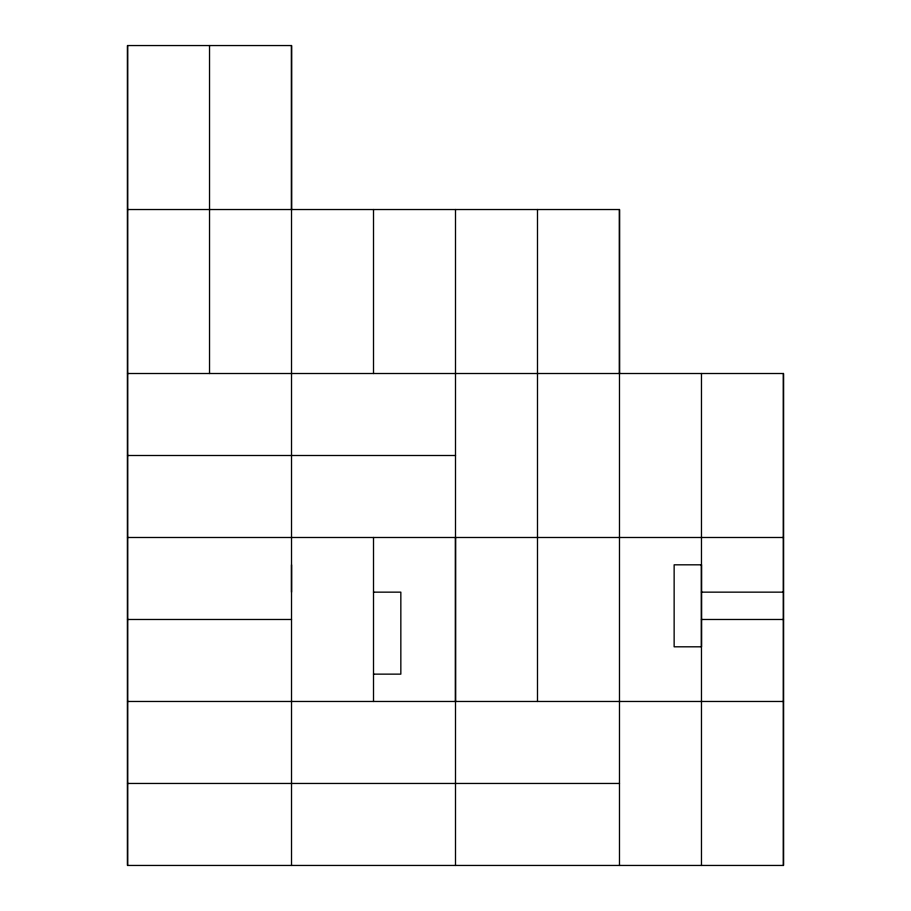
<?xml version="1.0" encoding="UTF-8"?>
<svg xmlns="http://www.w3.org/2000/svg" width="911" height="911" viewBox="0 0 911 911"><rect width="100%" height="100%" fill="white"/><g stroke="black" fill="none" stroke-linecap="round" stroke-linejoin="round"><path stroke-width="1.37" d="M127.54 373.51L783.46 373.51L783.46 865.45L127.54 865.45L127.54 45.55L291.52 45.55L291.52 209.53M209.53 373.51L209.53 45.55M291.52 592.15L291.52 564.82M291.52 45.55L291.52 865.45M373.51 373.51L373.51 209.53M455.5 701.47L455.5 537.49M455.5 209.53L455.5 865.45M537.49 701.47L537.49 209.53M619.48 373.51L619.48 209.53L127.54 209.53M701.47 865.45L701.47 373.51M127.54 455.5L455.5 455.5M127.54 537.49L783.46 537.49M373.51 592.15L400.84 592.15L400.84 674.14L373.51 674.14M701.47 592.15L783.46 592.15M127.54 619.48L291.52 619.48M701.47 619.48L783.46 619.48M127.54 701.47L783.46 701.47M127.54 783.46L619.48 783.46M783.46 373.51L783.46 865.45M619.48 209.53L619.48 865.45M373.51 537.49L373.51 701.47M127.54 45.55L127.54 865.45M701.47 564.82L674.14 564.82L674.14 646.81L701.47 646.81L701.47 564.82"/></g></svg>
